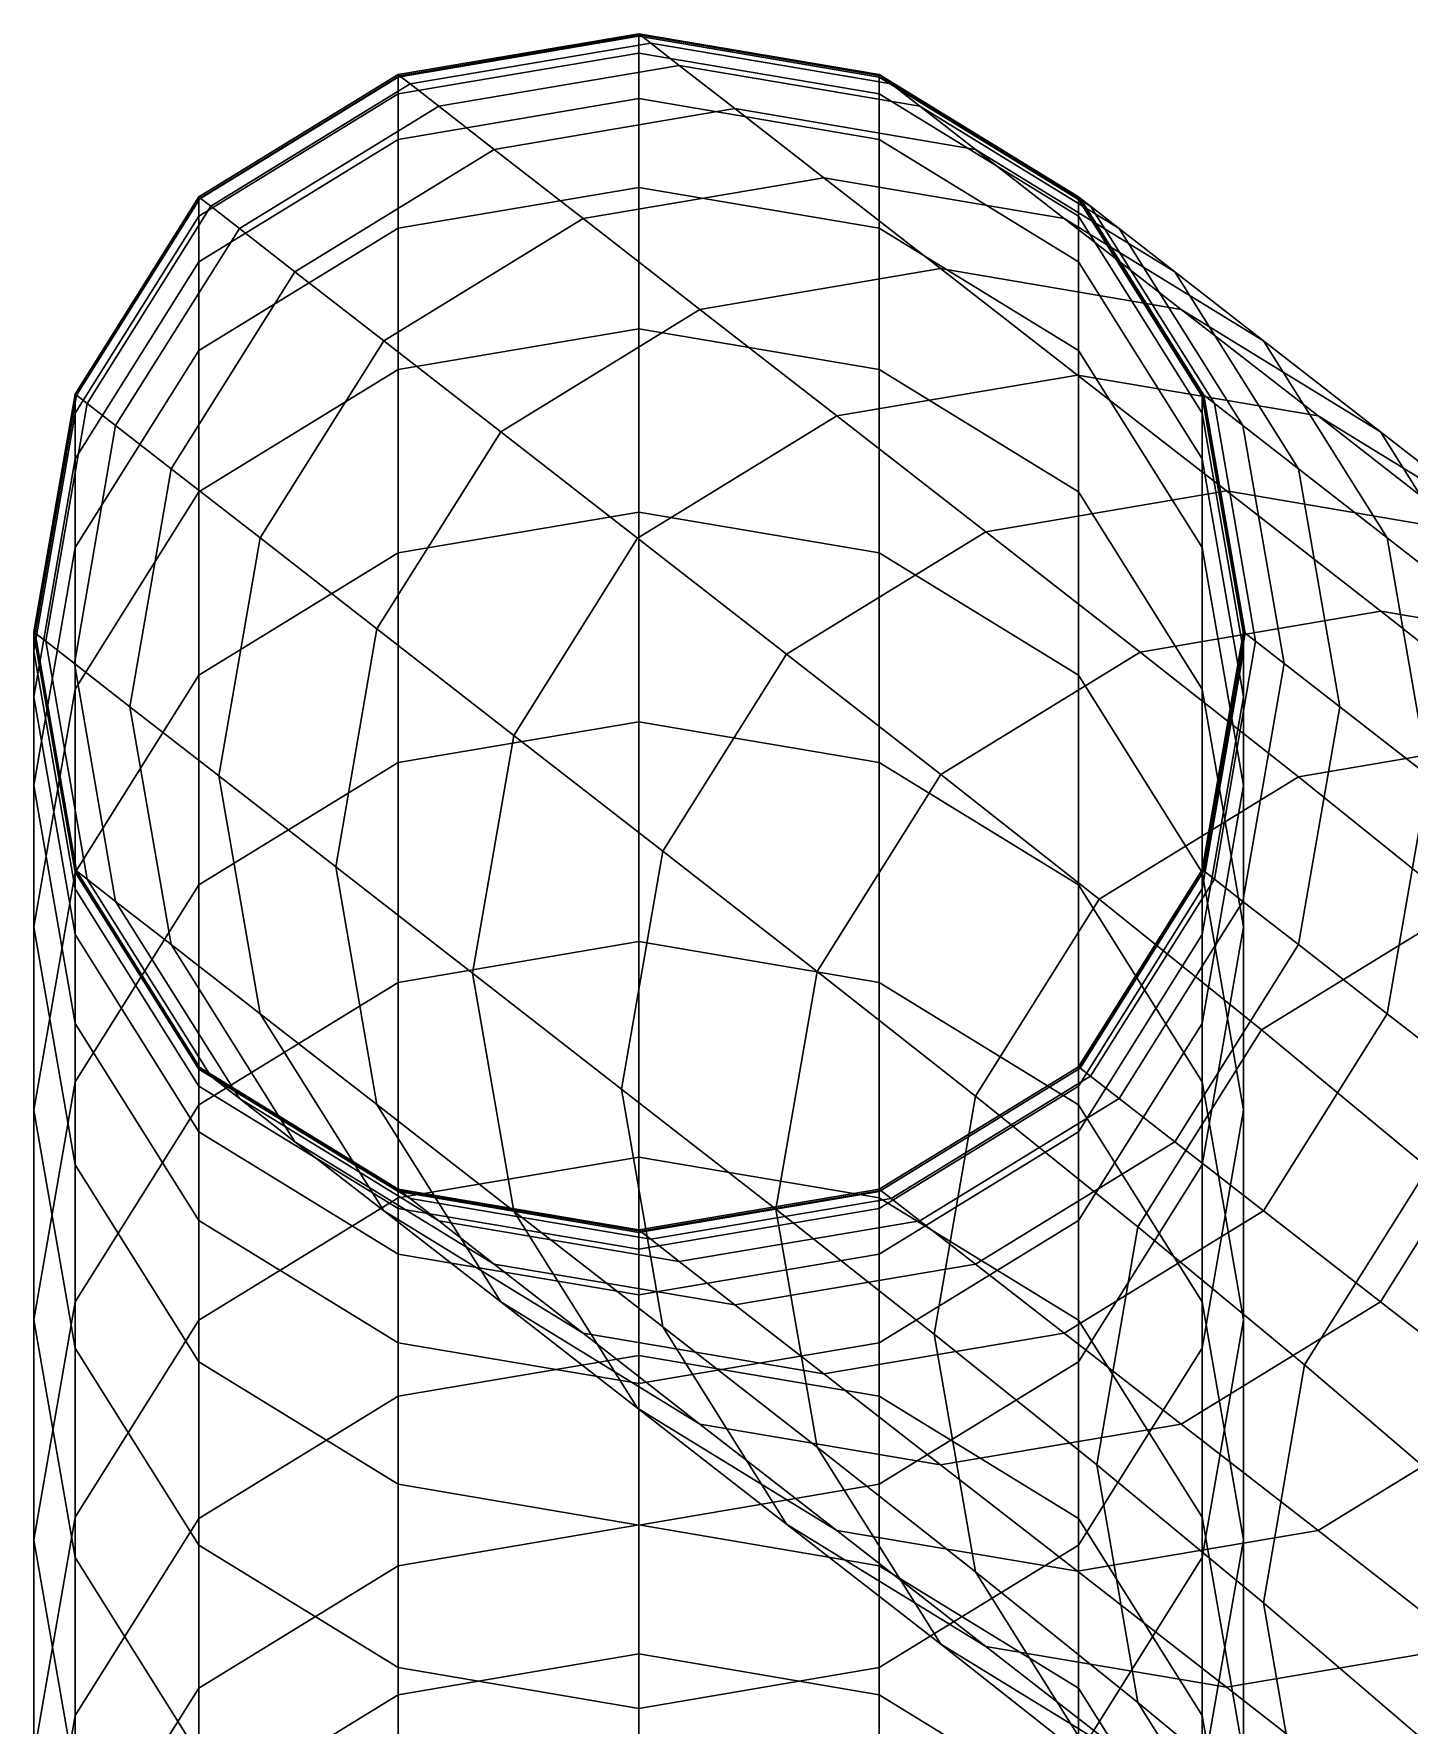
# Model space of a CAD drawing. Extents: x -10238 to 5731, y -23491 to 6659.
# Drawn here: x -10238 to -5158, y 412 to 6659 of the extents above; entities that cross this region are included whole.
import ezdxf

# ---------------------------------------------------------------- set-up
doc = ezdxf.new("R2010")
doc.units = 0

msp = doc.modelspace()

# ---------------------------------------------------------------- linework, layer by layer
for points in [[(-8886.915039, 6504.114258, -240391.921875), (-8892.46582, 6508.431641, -241833.328125), (-8003.794434, 6659.048828, -241833.328125), (-7998.243652, 6654.730957, -240391.921875)], [(-8003.794434, 6650.182129, -243386.71875), (-8003.794434, 6659.048828, -241833.328125), (-8892.46582, 6508.431641, -241833.328125), (-8892.46582, 6499.564941, -243386.71875)], [(-8003.794434, 6588.116211, -245010.421875), (-8003.794434, 6650.182129, -243386.71875), (-8892.46582, 6499.564941, -243386.71875), (-8892.46582, 6437.499023, -245010.421875)], [(-8848.057617, 6473.89209, -239052.078125), (-8886.915039, 6504.114258, -240391.921875), (-7998.243652, 6654.730957, -240391.921875), (-7959.386719, 6624.509277, -239052.078125)], [(-8742.588867, 6391.86084, -237790.375), (-8848.057617, 6473.89209, -239052.078125), (-7959.386719, 6624.509277, -239052.078125), (-7853.917969, 6542.478027, -237790.375)], [(-7998.243652, 6654.730957, -240391.921875), (-8003.794434, 6659.048828, -241833.328125), (-7115.123535, 6508.431641, -241833.328125), (-7109.572754, 6504.114258, -240391.921875)], [(-7115.123535, 6499.564941, -243386.71875), (-7115.123535, 6508.431641, -241833.328125), (-8003.794434, 6659.048828, -241833.328125), (-8003.794434, 6650.182129, -243386.71875)], [(-7115.123535, 6437.499023, -245010.421875), (-7115.123535, 6499.564941, -243386.71875), (-8003.794434, 6650.182129, -243386.71875), (-8003.794434, 6588.116211, -245010.421875)], [(-7959.386719, 6624.509277, -239052.078125), (-7998.243652, 6654.730957, -240391.921875), (-7109.572754, 6504.114258, -240391.921875), (-7070.71582, 6473.89209, -239052.078125)], [(-7853.917969, 6542.478027, -237790.375), (-7959.386719, 6624.509277, -239052.078125), (-7070.71582, 6473.89209, -239052.078125), (-6965.24707, 6391.86084, -237790.375)], [(-8003.794434, 6419.651367, -246649.734375), (-8003.794434, 6588.116211, -245010.421875), (-8892.46582, 6437.499023, -245010.421875), (-8892.46582, 6269.03418, -246649.734375)], [(-7115.123535, 6269.03418, -246649.734375), (-7115.123535, 6437.499023, -245010.421875), (-8003.794434, 6588.116211, -245010.421875), (-8003.794434, 6419.651367, -246649.734375)], [(-9623.242188, 6052.263672, -240391.921875), (-9628.792969, 6056.581055, -241833.328125), (-8892.46582, 6508.431641, -241833.328125), (-8886.915039, 6504.114258, -240391.921875)], [(-8892.46582, 6499.564941, -243386.71875), (-8892.46582, 6508.431641, -241833.328125), (-9628.792969, 6056.581055, -241833.328125), (-9628.792969, 6047.714355, -243386.71875)], [(-8892.46582, 6437.499023, -245010.421875), (-8892.46582, 6499.564941, -243386.71875), (-9628.792969, 6047.714355, -243386.71875), (-9628.792969, 5985.648438, -245010.421875)], [(-9584.384766, 6022.041504, -239052.078125), (-9623.242188, 6052.263672, -240391.921875), (-8886.915039, 6504.114258, -240391.921875), (-8848.057617, 6473.89209, -239052.078125)], [(-8537.203125, 6232.116211, -236583.34375), (-8742.588867, 6391.86084, -237790.375), (-7853.917969, 6542.478027, -237790.375), (-7648.531738, 6382.73291, -236583.34375)], [(-7648.531738, 6382.73291, -236583.34375), (-7853.917969, 6542.478027, -237790.375), (-6965.24707, 6391.86084, -237790.375), (-6759.860352, 6232.116211, -236583.34375)], [(-7109.572754, 6504.114258, -240391.921875), (-7115.123535, 6508.431641, -241833.328125), (-6378.795898, 6056.581055, -241833.328125), (-6373.245117, 6052.263672, -240391.921875)], [(-6378.795898, 6047.714355, -243386.71875), (-6378.795898, 6056.581055, -241833.328125), (-7115.123535, 6508.431641, -241833.328125), (-7115.123535, 6499.564941, -243386.71875)], [(-6378.795898, 5985.648438, -245010.421875), (-6378.795898, 6047.714355, -243386.71875), (-7115.123535, 6499.564941, -243386.71875), (-7115.123535, 6437.499023, -245010.421875)], [(-7070.71582, 6473.89209, -239052.078125), (-7109.572754, 6504.114258, -240391.921875), (-6373.245117, 6052.263672, -240391.921875), (-6334.388184, 6022.041504, -239052.078125)], [(-8892.46582, 6269.03418, -246649.734375), (-8892.46582, 6437.499023, -245010.421875), (-9628.792969, 5985.648438, -245010.421875), (-9628.792969, 5817.183594, -246649.734375)], [(-9478.916992, 5940.010254, -237790.375), (-9584.384766, 6022.041504, -239052.078125), (-8848.057617, 6473.89209, -239052.078125), (-8742.588867, 6391.86084, -237790.375)], [(-6378.795898, 5817.183594, -246649.734375), (-6378.795898, 5985.648438, -245010.421875), (-7115.123535, 6437.499023, -245010.421875), (-7115.123535, 6269.03418, -246649.734375)], [(-6965.24707, 6391.86084, -237790.375), (-7070.71582, 6473.89209, -239052.078125), (-6334.388184, 6022.041504, -239052.078125), (-6228.919434, 5940.010254, -237790.375)], [(-9273.530273, 5780.265137, -236583.34375), (-9478.916992, 5940.010254, -237790.375), (-8742.588867, 6391.86084, -237790.375), (-8537.203125, 6232.116211, -236583.34375)], [(-8003.794434, 6091.587891, -248250), (-8003.794434, 6419.651367, -246649.734375), (-8892.46582, 6269.03418, -246649.734375), (-8892.46582, 5940.971191, -248250)], [(-7648.531738, 6382.73291, -236583.34375), (-7320.406738, 6127.524414, -235408.859375), (-8209.078125, 5976.907715, -235408.859375), (-8537.203125, 6232.116211, -236583.34375)], [(-7115.123535, 5940.971191, -248250), (-7115.123535, 6269.03418, -246649.734375), (-8003.794434, 6419.651367, -246649.734375), (-8003.794434, 6091.587891, -248250)], [(-6759.860352, 6232.116211, -236583.34375), (-6431.735352, 5976.907715, -235408.859375), (-7320.406738, 6127.524414, -235408.859375), (-7648.531738, 6382.73291, -236583.34375)], [(-6759.860352, 6232.116211, -236583.34375), (-6965.24707, 6391.86084, -237790.375), (-6228.919434, 5940.010254, -237790.375), (-6023.532715, 5780.265137, -236583.34375)], [(-8892.46582, 5940.971191, -248250), (-8892.46582, 6269.03418, -246649.734375), (-9628.792969, 5817.183594, -246649.734375), (-9628.792969, 5489.120605, -248250)], [(-6378.795898, 5489.120605, -248250), (-6378.795898, 5817.183594, -246649.734375), (-7115.123535, 6269.03418, -246649.734375), (-7115.123535, 5940.971191, -248250)], [(-8537.203125, 6232.116211, -236583.34375), (-8209.078125, 5976.907715, -235408.859375), (-8945.405273, 5525.056641, -235408.859375), (-9273.530273, 5780.265137, -236583.34375)], [(-6023.532715, 5780.265137, -236583.34375), (-5695.407715, 5525.056641, -235408.859375), (-6431.735352, 5976.907715, -235408.859375), (-6759.860352, 6232.116211, -236583.34375)], [(-7320.406738, 6127.524414, -235408.859375), (-6888.663086, 5791.724121, -234250), (-7777.334473, 5641.106934, -234250), (-8209.078125, 5976.907715, -235408.859375)], [(-6431.735352, 5976.907715, -235408.859375), (-5999.992188, 5641.106934, -234250), (-6888.663086, 5791.724121, -234250), (-7320.406738, 6127.524414, -235408.859375)], [(-8892.46582, 5940.971191, -248250), (-8892.46582, 5418.649902, -249768.234375), (-8003.794434, 5569.266602, -249768.234375), (-8003.794434, 6091.587891, -248250)], [(-8003.794434, 6091.587891, -248250), (-8003.794434, 5569.266602, -249768.234375), (-7115.123535, 5418.649902, -249768.234375), (-7115.123535, 5940.971191, -248250)], [(-9623.242188, 6052.263672, -240391.921875), (-10080.273438, 5324.281738, -240391.921875), (-10085.824219, 5328.599121, -241833.328125), (-9628.792969, 6056.581055, -241833.328125)], [(-9628.792969, 6047.714355, -243386.71875), (-9628.792969, 6056.581055, -241833.328125), (-10085.824219, 5328.599121, -241833.328125), (-10085.824219, 5319.732422, -243386.71875)], [(-9628.792969, 5985.648438, -245010.421875), (-9628.792969, 6047.714355, -243386.71875), (-10085.824219, 5319.732422, -243386.71875), (-10085.824219, 5257.666504, -245010.421875)], [(-9584.384766, 6022.041504, -239052.078125), (-10041.416016, 5294.05957, -239052.078125), (-10080.273438, 5324.281738, -240391.921875), (-9623.242188, 6052.263672, -240391.921875)], [(-9478.916992, 5940.010254, -237790.375), (-9935.947266, 5212.02832, -237790.375), (-10041.416016, 5294.05957, -239052.078125), (-9584.384766, 6022.041504, -239052.078125)], [(-6373.245117, 6052.263672, -240391.921875), (-6378.795898, 6056.581055, -241833.328125), (-5921.765137, 5328.599121, -241833.328125), (-5916.214355, 5324.281738, -240391.921875)], [(-5921.765137, 5319.732422, -243386.71875), (-5921.765137, 5328.599121, -241833.328125), (-6378.795898, 6056.581055, -241833.328125), (-6378.795898, 6047.714355, -243386.71875)], [(-5921.765137, 5257.666504, -245010.421875), (-5921.765137, 5319.732422, -243386.71875), (-6378.795898, 6047.714355, -243386.71875), (-6378.795898, 5985.648438, -245010.421875)], [(-6334.388184, 6022.041504, -239052.078125), (-6373.245117, 6052.263672, -240391.921875), (-5916.214355, 5324.281738, -240391.921875), (-5877.357422, 5294.05957, -239052.078125)], [(-6228.919434, 5940.010254, -237790.375), (-6334.388184, 6022.041504, -239052.078125), (-5877.357422, 5294.05957, -239052.078125), (-5771.888672, 5212.02832, -237790.375)], [(-9628.792969, 5817.183594, -246649.734375), (-9628.792969, 5985.648438, -245010.421875), (-10085.824219, 5257.666504, -245010.421875), (-10085.824219, 5089.20166, -246649.734375)], [(-9273.530273, 5780.265137, -236583.34375), (-9730.560547, 5052.283203, -236583.34375), (-9935.947266, 5212.02832, -237790.375), (-9478.916992, 5940.010254, -237790.375)], [(-9628.792969, 5489.120605, -248250), (-9628.792969, 4966.798828, -249768.234375), (-8892.46582, 5418.649902, -249768.234375), (-8892.46582, 5940.971191, -248250)], [(-8209.078125, 5976.907715, -235408.859375), (-7777.334473, 5641.106934, -234250), (-8513.662109, 5189.256348, -234250), (-8945.405273, 5525.056641, -235408.859375)], [(-7115.123535, 5940.971191, -248250), (-7115.123535, 5418.649902, -249768.234375), (-6378.795898, 4966.798828, -249768.234375), (-6378.795898, 5489.120605, -248250)], [(-5695.407715, 5525.056641, -235408.859375), (-5263.664551, 5189.256348, -234250), (-5999.992188, 5641.106934, -234250), (-6431.735352, 5976.907715, -235408.859375)], [(-5921.765137, 5089.20166, -246649.734375), (-5921.765137, 5257.666504, -245010.421875), (-6378.795898, 5985.648438, -245010.421875), (-6378.795898, 5817.183594, -246649.734375)], [(-6023.532715, 5780.265137, -236583.34375), (-6228.919434, 5940.010254, -237790.375), (-5771.888672, 5212.02832, -237790.375), (-5566.501953, 5052.283203, -236583.34375)], [(-9628.792969, 5489.120605, -248250), (-9628.792969, 5817.183594, -246649.734375), (-10085.824219, 5089.20166, -246649.734375), (-10085.824219, 4761.138672, -248250)], [(-5921.765137, 4761.138672, -248250), (-5921.765137, 5089.20166, -246649.734375), (-6378.795898, 5817.183594, -246649.734375), (-6378.795898, 5489.120605, -248250)], [(-8945.405273, 5525.056641, -235408.859375), (-9402.436523, 4797.074707, -235408.859375), (-9730.560547, 5052.283203, -236583.34375), (-9273.530273, 5780.265137, -236583.34375)], [(-6888.663086, 5791.724121, -234250), (-6382.906738, 5398.35791, -233091.140625), (-7271.578125, 5247.740723, -233091.140625), (-7777.334473, 5641.106934, -234250)], [(-5999.992188, 5641.106934, -234250), (-5494.23584, 5247.740723, -233091.140625), (-6382.906738, 5398.35791, -233091.140625), (-6888.663086, 5791.724121, -234250)], [(-5238.376953, 4797.074707, -235408.859375), (-5695.407715, 5525.056641, -235408.859375), (-6023.532715, 5780.265137, -236583.34375), (-5566.501953, 5052.283203, -236583.34375)], [(-7777.334473, 5641.106934, -234250), (-7271.578125, 5247.740723, -233091.140625), (-8007.905762, 4795.890137, -233091.140625), (-8513.662109, 5189.256348, -234250)], [(-5263.664551, 5189.256348, -234250), (-4757.908203, 4795.890137, -233091.140625), (-5494.23584, 5247.740723, -233091.140625), (-5999.992188, 5641.106934, -234250)], [(-8892.46582, 5418.649902, -249768.234375), (-8892.46582, 4741.566406, -251208.328125), (-8003.794434, 4892.183105, -251208.328125), (-8003.794434, 5569.266602, -249768.234375)], [(-8003.794434, 5569.266602, -249768.234375), (-8003.794434, 4892.183105, -251208.328125), (-7115.123535, 4741.566406, -251208.328125), (-7115.123535, 5418.649902, -249768.234375)], [(-8513.662109, 5189.256348, -234250), (-8970.693359, 4461.274414, -234250), (-9402.436523, 4797.074707, -235408.859375), (-8945.405273, 5525.056641, -235408.859375)], [(-4806.633789, 4461.274414, -234250), (-5263.664551, 5189.256348, -234250), (-5695.407715, 5525.056641, -235408.859375), (-5238.376953, 4797.074707, -235408.859375)], [(-9628.792969, 5489.120605, -248250), (-10085.824219, 4761.138672, -248250), (-10085.824219, 4238.816895, -249768.234375), (-9628.792969, 4966.798828, -249768.234375)], [(-6378.795898, 5489.120605, -248250), (-6378.795898, 4966.798828, -249768.234375), (-5921.765137, 4238.816895, -249768.234375), (-5921.765137, 4761.138672, -248250)], [(-9628.792969, 4966.798828, -249768.234375), (-9628.792969, 4289.71582, -251208.328125), (-8892.46582, 4741.566406, -251208.328125), (-8892.46582, 5418.649902, -249768.234375)], [(-6382.906738, 5398.35791, -233091.140625), (-5832.742188, 4970.452148, -231916.65625), (-6721.413574, 4819.834961, -231916.65625), (-7271.578125, 5247.740723, -233091.140625)], [(-7115.123535, 5418.649902, -249768.234375), (-7115.123535, 4741.566406, -251208.328125), (-6378.795898, 4289.71582, -251208.328125), (-6378.795898, 4966.798828, -249768.234375)], [(-5494.23584, 5247.740723, -233091.140625), (-4944.071289, 4819.834961, -231916.65625), (-5832.742188, 4970.452148, -231916.65625), (-6382.906738, 5398.35791, -233091.140625)], [(-10080.273438, 5324.281738, -240391.921875), (-10232.617188, 4445.682617, -240391.921875), (-10238.167969, 4450, -241833.328125), (-10085.824219, 5328.599121, -241833.328125)], [(-10085.824219, 5319.732422, -243386.71875), (-10085.824219, 5328.599121, -241833.328125), (-10238.167969, 4450, -241833.328125), (-10238.167969, 4441.133789, -243386.71875)], [(-10085.824219, 5257.666504, -245010.421875), (-10085.824219, 5319.732422, -243386.71875), (-10238.167969, 4441.133789, -243386.71875), (-10238.167969, 4379.067383, -245010.421875)], [(-10041.416016, 5294.05957, -239052.078125), (-10193.759766, 4415.460449, -239052.078125), (-10232.617188, 4445.682617, -240391.921875), (-10080.273438, 5324.281738, -240391.921875)], [(-5916.214355, 5324.281738, -240391.921875), (-5921.765137, 5328.599121, -241833.328125), (-5769.421875, 4450, -241833.328125), (-5763.870605, 4445.682617, -240391.921875)], [(-5769.421875, 4441.133789, -243386.71875), (-5769.421875, 4450, -241833.328125), (-5921.765137, 5328.599121, -241833.328125), (-5921.765137, 5319.732422, -243386.71875)], [(-5769.421875, 4379.067383, -245010.421875), (-5769.421875, 4441.133789, -243386.71875), (-5921.765137, 5319.732422, -243386.71875), (-5921.765137, 5257.666504, -245010.421875)], [(-5877.357422, 5294.05957, -239052.078125), (-5916.214355, 5324.281738, -240391.921875), (-5763.870605, 4445.682617, -240391.921875), (-5725.013672, 4415.460449, -239052.078125)], [(-10085.824219, 5089.20166, -246649.734375), (-10085.824219, 5257.666504, -245010.421875), (-10238.167969, 4379.067383, -245010.421875), (-10238.167969, 4210.603027, -246649.734375)], [(-9935.947266, 5212.02832, -237790.375), (-10088.291016, 4333.429199, -237790.375), (-10193.759766, 4415.460449, -239052.078125), (-10041.416016, 5294.05957, -239052.078125)], [(-7271.578125, 5247.740723, -233091.140625), (-6721.413574, 4819.834961, -231916.65625), (-7457.741211, 4367.984375, -231916.65625), (-8007.905762, 4795.890137, -233091.140625)], [(-5769.421875, 4210.603027, -246649.734375), (-5769.421875, 4379.067383, -245010.421875), (-5921.765137, 5257.666504, -245010.421875), (-5921.765137, 5089.20166, -246649.734375)], [(-5771.888672, 5212.02832, -237790.375), (-5877.357422, 5294.05957, -239052.078125), (-5725.013672, 4415.460449, -239052.078125), (-5619.544922, 4333.429199, -237790.375)], [(-4757.908203, 4795.890137, -233091.140625), (-4207.743652, 4367.984375, -231916.65625), (-4944.071289, 4819.834961, -231916.65625), (-5494.23584, 5247.740723, -233091.140625)], [(-9730.560547, 5052.283203, -236583.34375), (-9882.904297, 4173.68457, -236583.34375), (-10088.291016, 4333.429199, -237790.375), (-9935.947266, 5212.02832, -237790.375)], [(-8007.905762, 4795.890137, -233091.140625), (-8464.936523, 4067.908203, -233091.140625), (-8970.693359, 4461.274414, -234250), (-8513.662109, 5189.256348, -234250)], [(-5566.501953, 5052.283203, -236583.34375), (-5771.888672, 5212.02832, -237790.375), (-5619.544922, 4333.429199, -237790.375), (-5414.158203, 4173.68457, -236583.34375)], [(-4300.876953, 4067.907959, -233091.140625), (-4757.908203, 4795.890137, -233091.140625), (-5263.664551, 5189.256348, -234250), (-4806.633789, 4461.274414, -234250)], [(-10085.824219, 4761.138672, -248250), (-10085.824219, 5089.20166, -246649.734375), (-10238.167969, 4210.603027, -246649.734375), (-10238.167969, 3882.539795, -248250)], [(-5769.421875, 3882.539795, -248250), (-5769.421875, 4210.603027, -246649.734375), (-5921.765137, 5089.20166, -246649.734375), (-5921.765137, 4761.138672, -248250)], [(-9402.436523, 4797.074707, -235408.859375), (-9554.780273, 3918.476074, -235408.859375), (-9882.904297, 4173.68457, -236583.34375), (-9730.560547, 5052.283203, -236583.34375)], [(-5086.033203, 3918.47583, -235408.859375), (-5238.376953, 4797.074707, -235408.859375), (-5566.501953, 5052.283203, -236583.34375), (-5414.158203, 4173.68457, -236583.34375)], [(-9628.792969, 4966.798828, -249768.234375), (-10085.824219, 4238.816895, -249768.234375), (-10085.824219, 3561.733643, -251208.328125), (-9628.792969, 4289.71582, -251208.328125)], [(-6151.476563, 4375.716797, -230713.53125), (-6721.413574, 4819.834961, -231916.65625), (-5832.742188, 4970.452148, -231916.65625), (-5262.805176, 4526.333984, -230713.53125)], [(-6378.795898, 4966.798828, -249768.234375), (-6378.795898, 4289.71582, -251208.328125), (-5921.765137, 3561.733643, -251208.328125), (-5921.765137, 4238.816895, -249768.234375)], [(-5262.805176, 4526.333984, -230713.53125), (-5832.742188, 4970.452148, -231916.65625), (-4944.071289, 4819.834961, -231916.65625), (-4374.134277, 4375.716797, -230713.53125)], [(-8892.46582, 4741.566406, -251208.328125), (-8892.46582, 3967.756836, -252585.9375), (-8003.794434, 4118.373535, -252585.9375), (-8003.794434, 4892.183105, -251208.328125)], [(-8003.794434, 4892.183105, -251208.328125), (-8003.794434, 4118.373535, -252585.9375), (-7115.123535, 3967.756836, -252585.9375), (-7115.123535, 4741.566406, -251208.328125)], [(-6887.804199, 3923.866211, -230713.53125), (-7457.741211, 4367.984375, -231916.65625), (-6721.413574, 4819.834961, -231916.65625), (-6151.476563, 4375.716797, -230713.53125)], [(-10085.824219, 4761.138672, -248250), (-10238.167969, 3882.539795, -248250), (-10238.167969, 3360.218262, -249768.234375), (-10085.824219, 4238.816895, -249768.234375)], [(-8970.693359, 4461.274414, -234250), (-9123.036133, 3582.675537, -234250), (-9554.780273, 3918.476074, -235408.859375), (-9402.436523, 4797.074707, -235408.859375)], [(-7457.741211, 4367.984375, -231916.65625), (-7914.771973, 3640.002441, -231916.65625), (-8464.936523, 4067.908203, -233091.140625), (-8007.905762, 4795.890137, -233091.140625)], [(-5921.765137, 4761.138672, -248250), (-5921.765137, 4238.816895, -249768.234375), (-5769.421875, 3360.218262, -249768.234375), (-5769.421875, 3882.539795, -248250)], [(-4654.290039, 3582.675537, -234250), (-4806.633789, 4461.274414, -234250), (-5238.376953, 4797.074707, -235408.859375), (-5086.033203, 3918.47583, -235408.859375)], [(-9628.792969, 4289.71582, -251208.328125), (-9628.792969, 3515.906006, -252585.9375), (-8892.46582, 3967.756836, -252585.9375), (-8892.46582, 4741.566406, -251208.328125)], [(-7115.123535, 4741.566406, -251208.328125), (-7115.123535, 3967.756836, -252585.9375), (-6378.795898, 3515.906006, -252585.9375), (-6378.795898, 4289.71582, -251208.328125)], [(-5566.520996, 3914.916504, -229479.171875), (-6151.476563, 4375.716797, -230713.53125), (-5262.805176, 4526.333984, -230713.53125), (-4677.850098, 4065.533447, -229479.171875)], [(-4677.850098, 4065.533447, -229479.171875), (-5262.805176, 4526.333984, -230713.53125), (-4374.134277, 4375.716797, -230713.53125), (-3789.178711, 3914.916504, -229479.171875)], [(-10232.617188, 4445.682617, -240391.921875), (-10080.273438, 3567.08374, -240391.921875), (-10085.824219, 3571.401367, -241833.328125), (-10238.167969, 4450, -241833.328125)], [(-10238.167969, 4441.133789, -243386.71875), (-10238.167969, 4450, -241833.328125), (-10085.824219, 3571.401367, -241833.328125), (-10085.824219, 3562.534668, -243386.71875)], [(-10238.167969, 4379.067383, -245010.421875), (-10238.167969, 4441.133789, -243386.71875), (-10085.824219, 3562.534668, -243386.71875), (-10085.824219, 3500.46875, -245010.421875)], [(-10193.759766, 4415.460449, -239052.078125), (-10041.416016, 3536.861816, -239052.078125), (-10080.273438, 3567.08374, -240391.921875), (-10232.617188, 4445.682617, -240391.921875)], [(-8464.936523, 4067.908203, -233091.140625), (-8617.280273, 3189.309326, -233091.140625), (-9123.036133, 3582.675537, -234250), (-8970.693359, 4461.274414, -234250)], [(-5763.870605, 4445.682617, -240391.921875), (-5769.421875, 4450, -241833.328125), (-5921.765137, 3571.401367, -241833.328125), (-5916.214355, 3567.08374, -240391.921875)], [(-5921.765137, 3562.534668, -243386.71875), (-5921.765137, 3571.401367, -241833.328125), (-5769.421875, 4450, -241833.328125), (-5769.421875, 4441.133789, -243386.71875)], [(-5921.765137, 3500.46875, -245010.421875), (-5921.765137, 3562.534668, -243386.71875), (-5769.421875, 4441.133789, -243386.71875), (-5769.421875, 4379.067383, -245010.421875)], [(-5725.013672, 4415.460449, -239052.078125), (-5763.870605, 4445.682617, -240391.921875), (-5916.214355, 3567.08374, -240391.921875), (-5877.357422, 3536.861816, -239052.078125)], [(-10238.167969, 4210.603027, -246649.734375), (-10238.167969, 4379.067383, -245010.421875), (-10085.824219, 3500.46875, -245010.421875), (-10085.824219, 3332.003906, -246649.734375)], [(-10088.291016, 4333.429199, -237790.375), (-9935.947266, 3454.830566, -237790.375), (-10041.416016, 3536.861816, -239052.078125), (-10193.759766, 4415.460449, -239052.078125)], [(-6302.848633, 3463.065674, -229479.171875), (-6887.804199, 3923.866211, -230713.53125), (-6151.476563, 4375.716797, -230713.53125), (-5566.520996, 3914.916504, -229479.171875)], [(-5921.765137, 3332.003906, -246649.734375), (-5921.765137, 3500.46875, -245010.421875), (-5769.421875, 4379.067383, -245010.421875), (-5769.421875, 4210.603027, -246649.734375)], [(-5619.544922, 4333.429199, -237790.375), (-5725.013672, 4415.460449, -239052.078125), (-5877.357422, 3536.861816, -239052.078125), (-5771.888672, 3454.830566, -237790.375)], [(-9882.904297, 4173.68457, -236583.34375), (-9730.560547, 3295.085449, -236583.34375), (-9935.947266, 3454.830566, -237790.375), (-10088.291016, 4333.429199, -237790.375)], [(-7914.771973, 3640.002441, -231916.65625), (-7457.741211, 4367.984375, -231916.65625), (-6887.804199, 3923.866211, -230713.53125), (-7344.834473, 3195.884277, -230713.53125)], [(-5414.158203, 4173.68457, -236583.34375), (-5619.544922, 4333.429199, -237790.375), (-5771.888672, 3454.830566, -237790.375), (-5566.501953, 3295.085449, -236583.34375)], [(-9628.792969, 4289.71582, -251208.328125), (-10085.824219, 3561.733643, -251208.328125), (-10085.824219, 2787.924072, -252585.9375), (-9628.792969, 3515.906006, -252585.9375)], [(-6378.795898, 4289.71582, -251208.328125), (-6378.795898, 3515.906006, -252585.9375), (-5921.765137, 2787.924072, -252585.9375), (-5921.765137, 3561.733643, -251208.328125)], [(-10085.824219, 4238.816895, -249768.234375), (-10238.167969, 3360.218262, -249768.234375), (-10238.167969, 2683.13501, -251208.328125), (-10085.824219, 3561.733643, -251208.328125)], [(-10238.167969, 3882.539795, -248250), (-10238.167969, 4210.603027, -246649.734375), (-10085.824219, 3332.003906, -246649.734375), (-10085.824219, 3003.940918, -248250)], [(-5921.765137, 4238.816895, -249768.234375), (-5921.765137, 3561.733643, -251208.328125), (-5769.421875, 2683.13501, -251208.328125), (-5769.421875, 3360.218262, -249768.234375)], [(-5921.765137, 3003.940918, -248250), (-5921.765137, 3332.003906, -246649.734375), (-5769.421875, 4210.603027, -246649.734375), (-5769.421875, 3882.539795, -248250)], [(-9554.780273, 3918.476074, -235408.859375), (-9402.436523, 3039.877197, -235408.859375), (-9730.560547, 3295.085449, -236583.34375), (-9882.904297, 4173.68457, -236583.34375)], [(-5238.376953, 3039.877197, -235408.859375), (-5086.033203, 3918.47583, -235408.859375), (-5414.158203, 4173.68457, -236583.34375), (-5566.501953, 3295.085449, -236583.34375)], [(-8892.46582, 3967.756836, -252585.9375), (-8892.46582, 3155.256836, -253916.671875), (-8003.794434, 3305.873779, -253916.671875), (-8003.794434, 4118.373535, -252585.9375)], [(-7914.771973, 3640.002441, -231916.65625), (-8067.115234, 2761.403564, -231916.65625), (-8617.280273, 3189.309326, -233091.140625), (-8464.936523, 4067.908203, -233091.140625)], [(-8003.794434, 4118.373535, -252585.9375), (-8003.794434, 3305.873779, -253916.671875), (-7115.123535, 3155.256836, -253916.671875), (-7115.123535, 3967.756836, -252585.9375)], [(-4966.33252, 3432.264648, -228213.546875), (-5566.520996, 3914.916504, -229479.171875), (-4677.850098, 4065.533447, -229479.171875), (-4077.661377, 3582.881592, -228213.546875)], [(-9628.792969, 3515.906006, -252585.9375), (-9628.792969, 2703.406006, -253916.671875), (-8892.46582, 3155.256836, -253916.671875), (-8892.46582, 3967.756836, -252585.9375)], [(-7115.123535, 3967.756836, -252585.9375), (-7115.123535, 3155.256836, -253916.671875), (-6378.795898, 2703.406006, -253916.671875), (-6378.795898, 3515.906006, -252585.9375)], [(-10238.167969, 3882.539795, -248250), (-10085.824219, 3003.940918, -248250), (-10085.824219, 2481.619385, -249768.234375), (-10238.167969, 3360.218262, -249768.234375)], [(-9123.036133, 3582.675537, -234250), (-8970.693359, 2704.07666, -234250), (-9402.436523, 3039.877197, -235408.859375), (-9554.780273, 3918.476074, -235408.859375)], [(-7344.834473, 3195.884277, -230713.53125), (-6887.804199, 3923.866211, -230713.53125), (-6302.848633, 3463.065674, -229479.171875), (-6759.879395, 2735.08374, -229479.171875)], [(-5702.660156, 2980.413574, -228213.546875), (-6302.848633, 3463.065674, -229479.171875), (-5566.520996, 3914.916504, -229479.171875), (-4966.33252, 3432.264648, -228213.546875)], [(-5769.421875, 3882.539795, -248250), (-5769.421875, 3360.218262, -249768.234375), (-5921.765137, 2481.619385, -249768.234375), (-5921.765137, 3003.940918, -248250)], [(-4806.633789, 2704.07666, -234250), (-4654.290039, 3582.675537, -234250), (-5086.033203, 3918.47583, -235408.859375), (-5238.376953, 3039.877197, -235408.859375)], [(-8067.115234, 2761.403564, -231916.65625), (-7914.771973, 3640.002441, -231916.65625), (-7344.834473, 3195.884277, -230713.53125), (-7497.178223, 2317.2854, -230713.53125)], [(-10085.824219, 3561.733643, -251208.328125), (-10238.167969, 2683.13501, -251208.328125), (-10238.167969, 1909.325317, -252585.9375), (-10085.824219, 2787.924072, -252585.9375)], [(-10080.273438, 3567.08374, -240391.921875), (-9623.242188, 2839.102051, -240391.921875), (-9628.792969, 2843.419434, -241833.328125), (-10085.824219, 3571.401367, -241833.328125)], [(-10085.824219, 3562.534668, -243386.71875), (-10085.824219, 3571.401367, -241833.328125), (-9628.792969, 2843.419434, -241833.328125), (-9628.792969, 2834.552979, -243386.71875)], [(-10085.824219, 3500.46875, -245010.421875), (-10085.824219, 3562.534668, -243386.71875), (-9628.792969, 2834.552979, -243386.71875), (-9628.792969, 2772.486816, -245010.421875)], [(-10041.416016, 3536.861816, -239052.078125), (-9584.384766, 2808.879883, -239052.078125), (-9623.242188, 2839.102051, -240391.921875), (-10080.273438, 3567.08374, -240391.921875)], [(-8617.280273, 3189.309326, -233091.140625), (-8464.936523, 2310.710449, -233091.140625), (-8970.693359, 2704.07666, -234250), (-9123.036133, 3582.675537, -234250)], [(-5916.214355, 3567.08374, -240391.921875), (-5921.765137, 3571.401367, -241833.328125), (-6378.795898, 2843.419434, -241833.328125), (-6373.245117, 2839.102051, -240391.921875)], [(-6378.795898, 2834.552979, -243386.71875), (-6378.795898, 2843.419434, -241833.328125), (-5921.765137, 3571.401367, -241833.328125), (-5921.765137, 3562.534668, -243386.71875)], [(-6378.795898, 2772.486816, -245010.421875), (-6378.795898, 2834.552979, -243386.71875), (-5921.765137, 3562.534668, -243386.71875), (-5921.765137, 3500.46875, -245010.421875)], [(-5877.357422, 3536.861816, -239052.078125), (-5916.214355, 3567.08374, -240391.921875), (-6373.245117, 2839.102051, -240391.921875), (-6334.388184, 2808.879883, -239052.078125)], [(-5921.765137, 3561.733643, -251208.328125), (-5921.765137, 2787.924072, -252585.9375), (-5769.421875, 1909.325317, -252585.9375), (-5769.421875, 2683.13501, -251208.328125)], [(-9628.792969, 3515.906006, -252585.9375), (-10085.824219, 2787.924072, -252585.9375), (-10085.824219, 1975.424072, -253916.671875), (-9628.792969, 2703.406006, -253916.671875)], [(-10085.824219, 3332.003906, -246649.734375), (-10085.824219, 3500.46875, -245010.421875), (-9628.792969, 2772.486816, -245010.421875), (-9628.792969, 2604.021973, -246649.734375)], [(-9935.947266, 3454.830566, -237790.375), (-9478.916992, 2726.848633, -237790.375), (-9584.384766, 2808.879883, -239052.078125), (-10041.416016, 3536.861816, -239052.078125)], [(-6378.795898, 3515.906006, -252585.9375), (-6378.795898, 2703.406006, -253916.671875), (-5921.765137, 1975.424072, -253916.671875), (-5921.765137, 2787.924072, -252585.9375)], [(-6378.795898, 2604.021973, -246649.734375), (-6378.795898, 2772.486816, -245010.421875), (-5921.765137, 3500.46875, -245010.421875), (-5921.765137, 3332.003906, -246649.734375)], [(-5771.888672, 3454.830566, -237790.375), (-5877.357422, 3536.861816, -239052.078125), (-6334.388184, 2808.879883, -239052.078125), (-6228.919434, 2726.848633, -237790.375)], [(-9730.560547, 3295.085449, -236583.34375), (-9273.530273, 2567.103516, -236583.34375), (-9478.916992, 2726.848633, -237790.375), (-9935.947266, 3454.830566, -237790.375)], [(-6759.879395, 2735.08374, -229479.171875), (-6302.848633, 3463.065674, -229479.171875), (-5702.660156, 2980.413574, -228213.546875), (-6159.690918, 2252.431885, -228213.546875)], [(-5566.501953, 3295.085449, -236583.34375), (-5771.888672, 3454.830566, -237790.375), (-6228.919434, 2726.848633, -237790.375), (-6023.532715, 2567.103516, -236583.34375)], [(-5087.022461, 2470.740967, -226916.671875), (-5702.660156, 2980.413574, -228213.546875), (-4966.33252, 3432.264648, -228213.546875), (-4350.694824, 2922.591797, -226916.671875)], [(-10238.167969, 3360.218262, -249768.234375), (-10085.824219, 2481.619385, -249768.234375), (-10085.824219, 1804.536133, -251208.328125), (-10238.167969, 2683.13501, -251208.328125)], [(-10085.824219, 3003.940918, -248250), (-10085.824219, 3332.003906, -246649.734375), (-9628.792969, 2604.021973, -246649.734375), (-9628.792969, 2275.958984, -248250)], [(-6378.795898, 2275.958984, -248250), (-6378.795898, 2604.021973, -246649.734375), (-5921.765137, 3332.003906, -246649.734375), (-5921.765137, 3003.940918, -248250)], [(-5769.421875, 3360.218262, -249768.234375), (-5769.421875, 2683.13501, -251208.328125), (-5921.765137, 1804.536133, -251208.328125), (-5921.765137, 2481.619385, -249768.234375)], [(-9402.436523, 3039.877197, -235408.859375), (-8945.405273, 2311.89502, -235408.859375), (-9273.530273, 2567.103516, -236583.34375), (-9730.560547, 3295.085449, -236583.34375)], [(-8003.794434, 2510.300781, -255217.453125), (-8003.794434, 3305.873779, -253916.671875), (-8892.46582, 3155.256836, -253916.671875), (-8892.46582, 2359.683838, -255217.453125)], [(-7115.123535, 2359.683838, -255217.453125), (-7115.123535, 3155.256836, -253916.671875), (-8003.794434, 3305.873779, -253916.671875), (-8003.794434, 2510.300781, -255217.453125)], [(-5695.407715, 2311.89502, -235408.859375), (-5238.376953, 3039.877197, -235408.859375), (-5566.501953, 3295.085449, -236583.34375), (-6023.532715, 2567.103516, -236583.34375)], [(-8067.115234, 2761.403564, -231916.65625), (-7914.771973, 1882.80481, -231916.65625), (-8464.936523, 2310.710449, -233091.140625), (-8617.280273, 3189.309326, -233091.140625)], [(-7497.178223, 2317.2854, -230713.53125), (-7344.834473, 3195.884277, -230713.53125), (-6759.879395, 2735.08374, -229479.171875), (-6912.223145, 1856.484985, -229479.171875)], [(-8892.46582, 2359.683838, -255217.453125), (-8892.46582, 3155.256836, -253916.671875), (-9628.792969, 2703.406006, -253916.671875), (-9628.792969, 1907.83313, -255217.453125)], [(-6378.795898, 1907.83313, -255217.453125), (-6378.795898, 2703.406006, -253916.671875), (-7115.123535, 3155.256836, -253916.671875), (-7115.123535, 2359.683838, -255217.453125)], [(-10085.824219, 3003.940918, -248250), (-9628.792969, 2275.958984, -248250), (-9628.792969, 1753.637573, -249768.234375), (-10085.824219, 2481.619385, -249768.234375)], [(-8970.693359, 2704.07666, -234250), (-8513.662109, 1976.094727, -234250), (-8945.405273, 2311.89502, -235408.859375), (-9402.436523, 3039.877197, -235408.859375)], [(-5921.765137, 3003.940918, -248250), (-5921.765137, 2481.619385, -249768.234375), (-6378.795898, 1753.637573, -249768.234375), (-6378.795898, 2275.958984, -248250)], [(-5263.664063, 1976.094727, -234250), (-4806.633789, 2704.07666, -234250), (-5238.376953, 3039.877197, -235408.859375), (-5695.407715, 2311.89502, -235408.859375)], [(-6159.690918, 2252.431885, -228213.546875), (-5702.660156, 2980.413574, -228213.546875), (-5087.022461, 2470.740967, -226916.671875), (-5544.053223, 1742.759155, -226916.671875)], [(-9623.242188, 2839.102051, -240391.921875), (-8886.915039, 2387.250977, -240391.921875), (-8892.46582, 2391.568604, -241833.328125), (-9628.792969, 2843.419434, -241833.328125)], [(-9628.792969, 2834.552979, -243386.71875), (-9628.792969, 2843.419434, -241833.328125), (-8892.46582, 2391.568604, -241833.328125), (-8892.46582, 2382.701904, -243386.71875)], [(-9628.792969, 2772.486816, -245010.421875), (-9628.792969, 2834.552979, -243386.71875), (-8892.46582, 2382.701904, -243386.71875), (-8892.46582, 2320.635986, -245010.421875)], [(-9584.384766, 2808.879883, -239052.078125), (-8848.057617, 2357.029053, -239052.078125), (-8886.915039, 2387.250977, -240391.921875), (-9623.242188, 2839.102051, -240391.921875)], [(-7109.572754, 2387.250977, -240391.921875), (-6373.245117, 2839.102051, -240391.921875), (-6378.795898, 2843.419434, -241833.328125), (-7115.123535, 2391.568604, -241833.328125)], [(-7115.123535, 2382.701904, -243386.71875), (-7115.123535, 2391.568604, -241833.328125), (-6378.795898, 2843.419434, -241833.328125), (-6378.795898, 2834.552979, -243386.71875)], [(-7115.123535, 2320.635986, -245010.421875), (-7115.123535, 2382.701904, -243386.71875), (-6378.795898, 2834.552979, -243386.71875), (-6378.795898, 2772.486816, -245010.421875)], [(-7070.71582, 2357.029053, -239052.078125), (-6334.388184, 2808.879883, -239052.078125), (-6373.245117, 2839.102051, -240391.921875), (-7109.572754, 2387.250977, -240391.921875)], [(-10085.824219, 2787.924072, -252585.9375), (-10238.167969, 1909.325317, -252585.9375), (-10238.167969, 1096.825317, -253916.671875), (-10085.824219, 1975.424072, -253916.671875)], [(-9628.792969, 2604.021973, -246649.734375), (-9628.792969, 2772.486816, -245010.421875), (-8892.46582, 2320.635986, -245010.421875), (-8892.46582, 2152.171143, -246649.734375)], [(-9478.916992, 2726.848633, -237790.375), (-8742.588867, 2274.997803, -237790.375), (-8848.057617, 2357.029053, -239052.078125), (-9584.384766, 2808.879883, -239052.078125)], [(-7914.771973, 1882.80481, -231916.65625), (-8067.115234, 2761.403564, -231916.65625), (-7497.178223, 2317.2854, -230713.53125), (-7344.834473, 1438.686646, -230713.53125)], [(-7115.123535, 2152.171143, -246649.734375), (-7115.123535, 2320.635986, -245010.421875), (-6378.795898, 2772.486816, -245010.421875), (-6378.795898, 2604.021973, -246649.734375)], [(-6965.24707, 2274.997803, -237790.375), (-6228.919434, 2726.848633, -237790.375), (-6334.388184, 2808.879883, -239052.078125), (-7070.71582, 2357.029053, -239052.078125)], [(-5921.765137, 2787.924072, -252585.9375), (-5921.765137, 1975.424072, -253916.671875), (-5769.421875, 1096.825317, -253916.671875), (-5769.421875, 1909.325317, -252585.9375)], [(-9628.792969, 1907.83313, -255217.453125), (-9628.792969, 2703.406006, -253916.671875), (-10085.824219, 1975.424072, -253916.671875), (-10085.824219, 1179.851196, -255217.453125)], [(-9273.530273, 2567.103516, -236583.34375), (-8537.203125, 2115.252686, -236583.34375), (-8742.588867, 2274.997803, -237790.375), (-9478.916992, 2726.848633, -237790.375)], [(-8464.936523, 2310.710449, -233091.140625), (-8007.905762, 1582.728516, -233091.140625), (-8513.662109, 1976.094727, -234250), (-8970.693359, 2704.07666, -234250)], [(-6759.860352, 2115.252686, -236583.34375), (-6023.532715, 2567.103516, -236583.34375), (-6228.919434, 2726.848633, -237790.375), (-6965.24707, 2274.997803, -237790.375)], [(-6912.223145, 1856.484985, -229479.171875), (-6759.879395, 2735.08374, -229479.171875), (-6159.690918, 2252.431885, -228213.546875), (-6312.03418, 1373.833008, -228213.546875)], [(-5921.765137, 1179.851196, -255217.453125), (-5921.765137, 1975.424072, -253916.671875), (-6378.795898, 2703.406006, -253916.671875), (-6378.795898, 1907.83313, -255217.453125)], [(-4757.907715, 1582.728516, -233091.140625), (-4300.876953, 2310.710449, -233091.140625), (-4806.633789, 2704.07666, -234250), (-5263.664063, 1976.094727, -234250)], [(-10238.167969, 2683.13501, -251208.328125), (-10085.824219, 1804.536133, -251208.328125), (-10085.824219, 1030.726563, -252585.9375), (-10238.167969, 1909.325317, -252585.9375)], [(-5769.421875, 2683.13501, -251208.328125), (-5769.421875, 1909.325317, -252585.9375), (-5921.765137, 1030.726563, -252585.9375), (-5921.765137, 1804.536133, -251208.328125)], [(-9628.792969, 2275.958984, -248250), (-9628.792969, 2604.021973, -246649.734375), (-8892.46582, 2152.171143, -246649.734375), (-8892.46582, 1824.108154, -248250)], [(-9273.530273, 2567.103516, -236583.34375), (-8945.405273, 2311.89502, -235408.859375), (-8209.078125, 1860.044312, -235408.859375), (-8537.203125, 2115.252686, -236583.34375)], [(-7115.123535, 1824.108154, -248250), (-7115.123535, 2152.171143, -246649.734375), (-6378.795898, 2604.021973, -246649.734375), (-6378.795898, 2275.958984, -248250)], [(-6759.860352, 2115.252686, -236583.34375), (-6431.735352, 1860.044312, -235408.859375), (-5695.407715, 2311.89502, -235408.859375), (-6023.532715, 2567.103516, -236583.34375)], [(-8003.794434, 1777.600098, -256510.421875), (-8003.794434, 2510.300781, -255217.453125), (-8892.46582, 2359.683838, -255217.453125), (-8892.46582, 1626.983032, -256510.421875)], [(-7115.123535, 1626.983032, -256510.421875), (-7115.123535, 2359.683838, -255217.453125), (-8003.794434, 2510.300781, -255217.453125), (-8003.794434, 1777.600098, -256510.421875)], [(-10085.824219, 2481.619385, -249768.234375), (-9628.792969, 1753.637573, -249768.234375), (-9628.792969, 1076.554199, -251208.328125), (-10085.824219, 1804.536133, -251208.328125)], [(-5921.765137, 2481.619385, -249768.234375), (-5921.765137, 1804.536133, -251208.328125), (-6378.795898, 1076.554199, -251208.328125), (-6378.795898, 1753.637573, -249768.234375)], [(-5087.022461, 2470.740967, -226916.671875), (-4457.029297, 1931.639404, -225591.15625), (-4914.060059, 1203.657471, -225591.15625), (-5544.053223, 1742.759155, -226916.671875)], [(-8886.915039, 2387.250977, -240391.921875), (-7998.243652, 2236.634033, -240391.921875), (-8003.794434, 2240.95166, -241833.328125), (-8892.46582, 2391.568604, -241833.328125)], [(-8892.46582, 2382.701904, -243386.71875), (-8892.46582, 2391.568604, -241833.328125), (-8003.794434, 2240.95166, -241833.328125), (-8003.794434, 2232.084961, -243386.71875)], [(-8892.46582, 2320.635986, -245010.421875), (-8892.46582, 2382.701904, -243386.71875), (-8003.794434, 2232.084961, -243386.71875), (-8003.794434, 2170.019043, -245010.421875)], [(-8848.057617, 2357.029053, -239052.078125), (-7959.386719, 2206.412109, -239052.078125), (-7998.243652, 2236.634033, -240391.921875), (-8886.915039, 2387.250977, -240391.921875)], [(-7998.243652, 2236.634033, -240391.921875), (-7109.572754, 2387.250977, -240391.921875), (-7115.123535, 2391.568604, -241833.328125), (-8003.794434, 2240.95166, -241833.328125)], [(-8003.794434, 2232.084961, -243386.71875), (-8003.794434, 2240.95166, -241833.328125), (-7115.123535, 2391.568604, -241833.328125), (-7115.123535, 2382.701904, -243386.71875)], [(-8003.794434, 2170.019043, -245010.421875), (-8003.794434, 2232.084961, -243386.71875), (-7115.123535, 2382.701904, -243386.71875), (-7115.123535, 2320.635986, -245010.421875)], [(-7959.386719, 2206.412109, -239052.078125), (-7070.71582, 2357.029053, -239052.078125), (-7109.572754, 2387.250977, -240391.921875), (-7998.243652, 2236.634033, -240391.921875)], [(-8892.46582, 1626.983032, -256510.421875), (-8892.46582, 2359.683838, -255217.453125), (-9628.792969, 1907.83313, -255217.453125), (-9628.792969, 1175.132202, -256510.421875)], [(-8945.405273, 2311.89502, -235408.859375), (-8513.662109, 1976.094727, -234250), (-7777.334473, 1524.243896, -234250), (-8209.078125, 1860.044312, -235408.859375)], [(-8892.46582, 2152.171143, -246649.734375), (-8892.46582, 2320.635986, -245010.421875), (-8003.794434, 2170.019043, -245010.421875), (-8003.794434, 2001.554199, -246649.734375)], [(-8742.588867, 2274.997803, -237790.375), (-7853.917969, 2124.380859, -237790.375), (-7959.386719, 2206.412109, -239052.078125), (-8848.057617, 2357.029053, -239052.078125)], [(-8003.794434, 2001.554199, -246649.734375), (-8003.794434, 2170.019043, -245010.421875), (-7115.123535, 2320.635986, -245010.421875), (-7115.123535, 2152.171143, -246649.734375)], [(-7853.917969, 2124.380859, -237790.375), (-6965.24707, 2274.997803, -237790.375), (-7070.71582, 2357.029053, -239052.078125), (-7959.386719, 2206.412109, -239052.078125)], [(-7344.834473, 1438.686646, -230713.53125), (-7497.178223, 2317.2854, -230713.53125), (-6912.223145, 1856.484985, -229479.171875), (-6759.879395, 977.886169, -229479.171875)], [(-6378.795898, 1175.132202, -256510.421875), (-6378.795898, 1907.83313, -255217.453125), (-7115.123535, 2359.683838, -255217.453125), (-7115.123535, 1626.983032, -256510.421875)], [(-6431.735352, 1860.044312, -235408.859375), (-5999.992188, 1524.243896, -234250), (-5263.664063, 1976.094727, -234250), (-5695.407715, 2311.89502, -235408.859375)], [(-9628.792969, 2275.958984, -248250), (-8892.46582, 1824.108154, -248250), (-8892.46582, 1301.786621, -249768.234375), (-9628.792969, 1753.637573, -249768.234375)], [(-8537.203125, 2115.252686, -236583.34375), (-7648.531738, 1964.635742, -236583.34375), (-7853.917969, 2124.380859, -237790.375), (-8742.588867, 2274.997803, -237790.375)], [(-7914.771973, 1882.80481, -231916.65625), (-7457.741211, 1154.822876, -231916.65625), (-8007.905762, 1582.728516, -233091.140625), (-8464.936523, 2310.710449, -233091.140625)], [(-7648.531738, 1964.635742, -236583.34375), (-6759.860352, 2115.252686, -236583.34375), (-6965.24707, 2274.997803, -237790.375), (-7853.917969, 2124.380859, -237790.375)], [(-7115.123535, 1824.108154, -248250), (-6378.795898, 2275.958984, -248250), (-6378.795898, 1753.637573, -249768.234375), (-7115.123535, 1301.786621, -249768.234375)], [(-6312.03418, 1373.833008, -228213.546875), (-6159.690918, 2252.431885, -228213.546875), (-5544.053223, 1742.759155, -226916.671875), (-5696.396484, 864.1604, -226916.671875)], [(-8892.46582, 1824.108154, -248250), (-8892.46582, 2152.171143, -246649.734375), (-8003.794434, 2001.554199, -246649.734375), (-8003.794434, 1673.491211, -248250)], [(-8003.794434, 1673.491211, -248250), (-8003.794434, 2001.554199, -246649.734375), (-7115.123535, 2152.171143, -246649.734375), (-7115.123535, 1824.108154, -248250)], [(-8537.203125, 2115.252686, -236583.34375), (-8209.078125, 1860.044312, -235408.859375), (-7320.406738, 1709.427368, -235408.859375), (-7648.531738, 1964.635742, -236583.34375)], [(-7648.531738, 1964.635742, -236583.34375), (-7320.406738, 1709.427368, -235408.859375), (-6431.735352, 1860.044312, -235408.859375), (-6759.860352, 2115.252686, -236583.34375)], [(-10085.824219, 1179.851196, -255217.453125), (-10085.824219, 1975.424072, -253916.671875), (-10238.167969, 1096.825317, -253916.671875), (-10238.167969, 301.252411, -255217.453125)], [(-8513.662109, 1976.094727, -234250), (-8007.905762, 1582.728516, -233091.140625), (-7271.578125, 1130.877686, -233091.140625), (-7777.334473, 1524.243896, -234250)], [(-5999.992188, 1524.243896, -234250), (-5494.235352, 1130.877686, -233091.140625), (-4757.907715, 1582.728516, -233091.140625), (-5263.664063, 1976.094727, -234250)], [(-5769.421875, 301.252411, -255217.453125), (-5769.421875, 1096.825317, -253916.671875), (-5921.765137, 1975.424072, -253916.671875), (-5921.765137, 1179.851196, -255217.453125)], [(-10238.167969, 1909.325317, -252585.9375), (-10085.824219, 1030.726563, -252585.9375), (-10085.824219, 218.226517, -253916.671875), (-10238.167969, 1096.825317, -253916.671875)], [(-9628.792969, 1175.132202, -256510.421875), (-9628.792969, 1907.83313, -255217.453125), (-10085.824219, 1179.851196, -255217.453125), (-10085.824219, 447.15036, -256510.421875)], [(-7457.741211, 1154.822876, -231916.65625), (-7914.771973, 1882.80481, -231916.65625), (-7344.834473, 1438.686646, -230713.53125), (-6887.804199, 710.704773, -230713.53125)], [(-5921.765137, 447.15036, -256510.421875), (-5921.765137, 1179.851196, -255217.453125), (-6378.795898, 1907.83313, -255217.453125), (-6378.795898, 1175.132202, -256510.421875)], [(-5769.421875, 1909.325317, -252585.9375), (-5769.421875, 1096.825317, -253916.671875), (-5921.765137, 218.226517, -253916.671875), (-5921.765137, 1030.726563, -252585.9375)], [(-8892.46582, 1824.108154, -248250), (-8003.794434, 1673.491211, -248250), (-8003.794434, 1151.169678, -249768.234375), (-8892.46582, 1301.786621, -249768.234375)], [(-8209.078125, 1860.044312, -235408.859375), (-7777.334473, 1524.243896, -234250), (-6888.663086, 1373.626953, -234250), (-7320.406738, 1709.427368, -235408.859375)], [(-8003.794434, 1673.491211, -248250), (-7115.123535, 1824.108154, -248250), (-7115.123535, 1301.786621, -249768.234375), (-8003.794434, 1151.169678, -249768.234375)], [(-7320.406738, 1709.427368, -235408.859375), (-6888.663086, 1373.626953, -234250), (-5999.992188, 1524.243896, -234250), (-6431.735352, 1860.044312, -235408.859375)], [(-6759.879395, 977.886169, -229479.171875), (-6912.223145, 1856.484985, -229479.171875), (-6312.03418, 1373.833008, -228213.546875), (-6159.690918, 495.234222, -228213.546875)], [(-10085.824219, 1804.536133, -251208.328125), (-9628.792969, 1076.554199, -251208.328125), (-9628.792969, 302.744659, -252585.9375), (-10085.824219, 1030.726563, -252585.9375)], [(-9628.792969, 1753.637573, -249768.234375), (-8892.46582, 1301.786621, -249768.234375), (-8892.46582, 624.703369, -251208.328125), (-9628.792969, 1076.554199, -251208.328125)], [(-8003.794434, 1151.297974, -257819), (-8003.794434, 1777.600098, -256510.421875), (-8892.46582, 1626.983032, -256510.421875), (-8892.46582, 1000.681091, -257819)], [(-7115.123535, 1000.681091, -257819), (-7115.123535, 1626.983032, -256510.421875), (-8003.794434, 1777.600098, -256510.421875), (-8003.794434, 1151.297974, -257819)], [(-7115.123535, 1301.786621, -249768.234375), (-6378.795898, 1753.637573, -249768.234375), (-6378.795898, 1076.554199, -251208.328125), (-7115.123535, 624.703369, -251208.328125)], [(-5921.765137, 1804.536133, -251208.328125), (-5921.765137, 1030.726563, -252585.9375), (-6378.795898, 302.744659, -252585.9375), (-6378.795898, 1076.554199, -251208.328125)], [(-5544.053223, 1742.759155, -226916.671875), (-4914.060059, 1203.657471, -225591.15625), (-5066.403809, 325.058716, -225591.15625), (-5696.396484, 864.1604, -226916.671875)], [(-8892.46582, 1000.681091, -257819), (-8892.46582, 1626.983032, -256510.421875), (-9628.792969, 1175.132202, -256510.421875), (-9628.792969, 548.8302, -257819)], [(-6378.795898, 548.8302, -257819), (-6378.795898, 1175.132202, -256510.421875), (-7115.123535, 1626.983032, -256510.421875), (-7115.123535, 1000.681091, -257819)], [(-8007.905762, 1582.728516, -233091.140625), (-7457.741211, 1154.822876, -231916.65625), (-6721.413574, 702.971985, -231916.65625), (-7271.578125, 1130.877686, -233091.140625)], [(-5494.235352, 1130.877686, -233091.140625), (-4944.071289, 702.971985, -231916.65625), (-4207.743652, 1154.822876, -231916.65625), (-4757.907715, 1582.728516, -233091.140625)], [(-7777.334473, 1524.243896, -234250), (-7271.578125, 1130.877686, -233091.140625), (-6382.906738, 980.260742, -233091.140625), (-6888.663086, 1373.626953, -234250)], [(-6888.663086, 1373.626953, -234250), (-6382.906738, 980.260742, -233091.140625), (-5494.235352, 1130.877686, -233091.140625), (-5999.992188, 1524.243896, -234250)], [(-6887.804199, 710.704773, -230713.53125), (-7344.834473, 1438.686646, -230713.53125), (-6759.879395, 977.886169, -229479.171875), (-6302.848633, 249.904297, -229479.171875)], [(-6159.690918, 495.234222, -228213.546875), (-6312.03418, 1373.833008, -228213.546875), (-5696.396484, 864.1604, -226916.671875), (-5544.053223, -14.438412, -226916.671875)], [(-8892.46582, 1301.786621, -249768.234375), (-8003.794434, 1151.169678, -249768.234375), (-8003.794434, 474.086395, -251208.328125), (-8892.46582, 624.703369, -251208.328125)], [(-8003.794434, 1151.169678, -249768.234375), (-7115.123535, 1301.786621, -249768.234375), (-7115.123535, 624.703369, -251208.328125), (-8003.794434, 474.086395, -251208.328125)], [(-10085.824219, 447.15036, -256510.421875), (-10085.824219, 1179.851196, -255217.453125), (-10238.167969, 301.252411, -255217.453125), (-10238.167969, -431.448425, -256510.421875)], [(-9628.792969, 548.8302, -257819), (-9628.792969, 1175.132202, -256510.421875), (-10085.824219, 447.15036, -256510.421875), (-10085.824219, -179.151672, -257819)], [(-8003.794434, 674.921509, -259166.65625), (-8003.794434, 1151.297974, -257819), (-8892.46582, 1000.681091, -257819), (-8892.46582, 524.304565, -259166.65625)], [(-7115.123535, 524.304565, -259166.65625), (-7115.123535, 1000.681091, -257819), (-8003.794434, 1151.297974, -257819), (-8003.794434, 674.921509, -259166.65625)], [(-6887.804199, 710.704773, -230713.53125), (-6151.476563, 258.853882, -230713.53125), (-6721.413574, 702.971985, -231916.65625), (-7457.741211, 1154.822876, -231916.65625)], [(-7271.578125, 1130.877686, -233091.140625), (-6721.413574, 702.971985, -231916.65625), (-5832.742188, 552.355042, -231916.65625), (-6382.906738, 980.260742, -233091.140625)], [(-6382.906738, 980.260742, -233091.140625), (-5832.742188, 552.355042, -231916.65625), (-4944.071289, 702.971985, -231916.65625), (-5494.235352, 1130.877686, -233091.140625)], [(-5921.765137, -179.151672, -257819), (-5921.765137, 447.15036, -256510.421875), (-6378.795898, 1175.132202, -256510.421875), (-6378.795898, 548.8302, -257819)], [(-5769.421875, -431.448425, -256510.421875), (-5769.421875, 301.252411, -255217.453125), (-5921.765137, 1179.851196, -255217.453125), (-5921.765137, 447.15036, -256510.421875)], [(-10238.167969, 301.252411, -255217.453125), (-10238.167969, 1096.825317, -253916.671875), (-10085.824219, 218.226517, -253916.671875), (-10085.824219, -577.346375, -255217.453125)], [(-9628.792969, 1076.554199, -251208.328125), (-8892.46582, 624.703369, -251208.328125), (-8892.46582, -149.106201, -252585.9375), (-9628.792969, 302.744659, -252585.9375)], [(-7115.123535, 624.703369, -251208.328125), (-6378.795898, 1076.554199, -251208.328125), (-6378.795898, 302.744659, -252585.9375), (-7115.123535, -149.106201, -252585.9375)], [(-5921.765137, -577.346375, -255217.453125), (-5921.765137, 218.226517, -253916.671875), (-5769.421875, 1096.825317, -253916.671875), (-5769.421875, 301.252411, -255217.453125)], [(-10085.824219, 1030.726563, -252585.9375), (-9628.792969, 302.744659, -252585.9375), (-9628.792969, -509.755371, -253916.671875), (-10085.824219, 218.226517, -253916.671875)], [(-8892.46582, 524.304565, -259166.65625), (-8892.46582, 1000.681091, -257819), (-9628.792969, 548.8302, -257819), (-9628.792969, 72.453735, -259166.65625)], [(-6378.795898, 72.453735, -259166.65625), (-6378.795898, 548.8302, -257819), (-7115.123535, 1000.681091, -257819), (-7115.123535, 524.304565, -259166.65625)], [(-5921.765137, 1030.726563, -252585.9375), (-5921.765137, 218.226517, -253916.671875), (-6378.795898, -509.755371, -253916.671875), (-6378.795898, 302.744659, -252585.9375)], [(-6302.848633, 249.904297, -229479.171875), (-6759.879395, 977.886169, -229479.171875), (-6159.690918, 495.234222, -228213.546875), (-5702.660156, -232.747665, -228213.546875)], [(-5696.396484, 864.1604, -226916.671875), (-5066.403809, 325.058716, -225591.15625), (-4914.060059, -553.5401, -225591.15625), (-5544.053223, -14.438412, -226916.671875)], [(-6302.848633, 249.904297, -229479.171875), (-5566.520996, -201.946579, -229479.171875), (-6151.476563, 258.853882, -230713.53125), (-6887.804199, 710.704773, -230713.53125)], [(-6151.476563, 258.853882, -230713.53125), (-5262.805176, 108.236908, -230713.53125), (-5832.742188, 552.355042, -231916.65625), (-6721.413574, 702.971985, -231916.65625)], [(-5262.805176, 108.236908, -230713.53125), (-4374.134277, 258.853882, -230713.53125), (-4944.071289, 702.971985, -231916.65625), (-5832.742188, 552.355042, -231916.65625)], [(-8892.46582, 524.304565, -259166.65625), (-8892.46582, 226.065491, -260569.78125), (-8003.794434, 376.682434, -260569.78125), (-8003.794434, 674.921509, -259166.65625)], [(-8003.794434, 674.921509, -259166.65625), (-8003.794434, 376.682434, -260569.78125), (-7115.123535, 226.065491, -260569.78125), (-7115.123535, 524.304565, -259166.65625)], [(-8892.46582, 624.703369, -251208.328125), (-8003.794434, 474.086395, -251208.328125), (-8003.794434, -299.723145, -252585.9375), (-8892.46582, -149.106201, -252585.9375)], [(-8003.794434, 474.086395, -251208.328125), (-7115.123535, 624.703369, -251208.328125), (-7115.123535, -149.106201, -252585.9375), (-8003.794434, -299.723145, -252585.9375)], [(-9628.792969, 72.453735, -259166.65625), (-9628.792969, 548.8302, -257819), (-10085.824219, -179.151672, -257819), (-10085.824219, -655.528137, -259166.65625)], [(-9628.792969, 72.453735, -259166.65625), (-9628.792969, -225.78537, -260569.78125), (-8892.46582, 226.065491, -260569.78125), (-8892.46582, 524.304565, -259166.65625)], [(-7115.123535, 524.304565, -259166.65625), (-7115.123535, 226.065491, -260569.78125), (-6378.795898, -225.78537, -260569.78125), (-6378.795898, 72.453735, -259166.65625)], [(-5921.765137, -655.528137, -259166.65625), (-5921.765137, -179.151672, -257819), (-6378.795898, 548.8302, -257819), (-6378.795898, 72.453735, -259166.65625)], [(-10085.824219, -179.151672, -257819), (-10085.824219, 447.15036, -256510.421875), (-10238.167969, -431.448425, -256510.421875), (-10238.167969, -1057.750488, -257819)], [(-5702.660156, -232.747665, -228213.546875), (-6159.690918, 495.234222, -228213.546875), (-5544.053223, -14.438412, -226916.671875), (-5087.022461, -742.420288, -226916.671875)], [(-5769.421875, -1057.750488, -257819), (-5769.421875, -431.448425, -256510.421875), (-5921.765137, 447.15036, -256510.421875), (-5921.765137, -179.151672, -257819)]]:
    msp.add_3dface(points)

doc.saveas('drawing.dxf')
